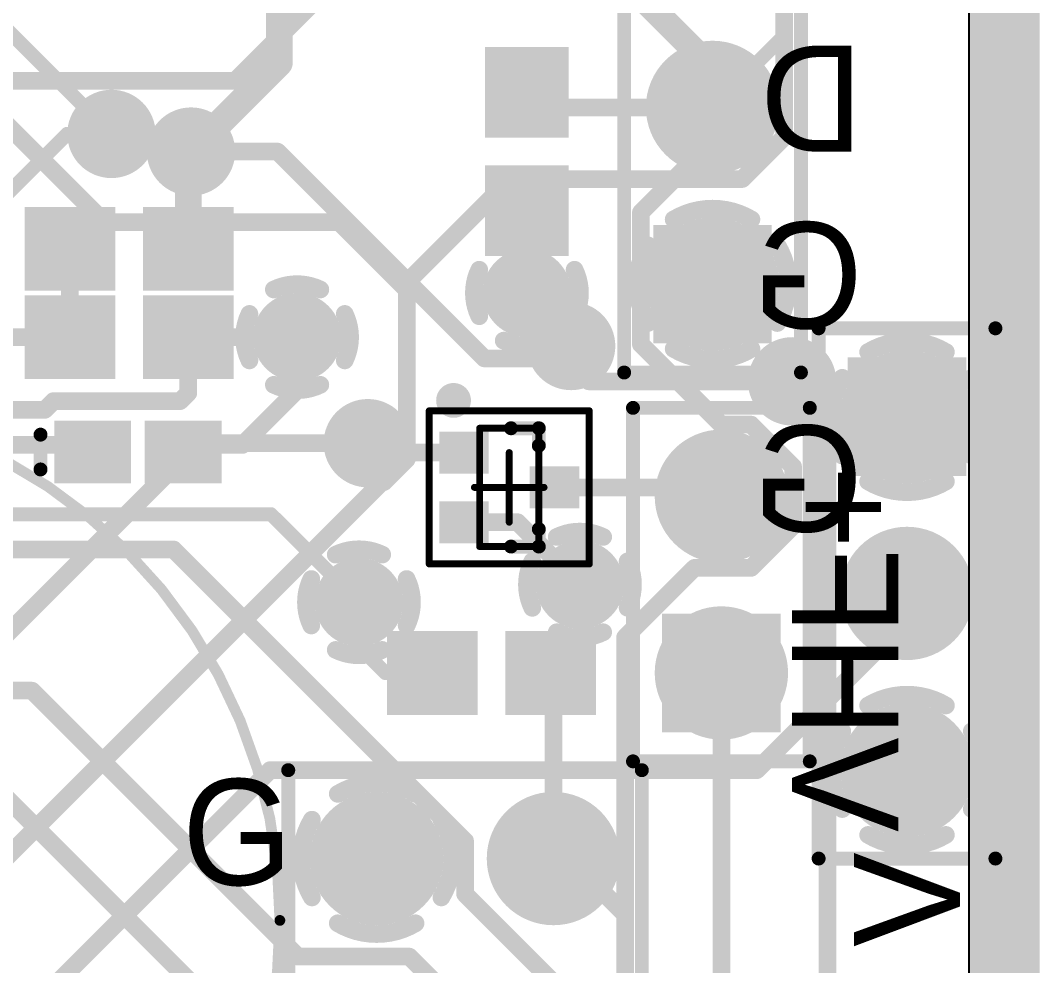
# Model space of a CAD drawing. Header units: millimetres. Extents: x 2.46 to 5.38, y 2.48 to 3.77.
# Drawn here: x 4.803 to 5.38, y 2.94 to 3.475 of the extents above; entities that cross this region are included whole.
import ezdxf

# ---------------------------------------------------------------- set-up
doc = ezdxf.new("R2010")
doc.units = ezdxf.units.MM
doc.header["$MEASUREMENT"] = 0
for name, color, linetype in [('BottomLayer', 5, 'Continuous'), ('BottomOverlay', 54, 'Continuous'), ('BottomSolder', 6, 'Continuous'), ('InternalPlane1', 76, 'Continuous'), ('InternalPlane2', 16, 'Continuous'), ('Mechanical1', 6, 'Continuous'), ('Mechanical13', 56, 'Continuous'), ('Mechanical15', 56, 'Continuous'), ('MultiLayer', 9, 'Continuous'), ('TopLayer', 1, 'Continuous'), ('TopOverlay', 2, 'Continuous'), ('TopPaste', 8, 'Continuous'), ('TopSolder', 216, 'Continuous')]:
    doc.layers.add(name, color=color, linetype=linetype)

msp = doc.modelspace()

# ---------------------------------------------------------------- linework, layer by layer
at = {"layer": 'BottomLayer'}
for points, const_width in [([(4.95, 3.451), (4.95, 3.626)], 0.015), ([(4.725, 3.541), (4.855, 3.411)], 0.008), ([(5.125, 3.51494), (5.195, 3.44494)], 0.01), ([(4.71483, 3.49728), (4.85, 3.36211)], 0.01), ([(5.23553, 3.40921), (5.23553, 3.48547)], 0.01), ([(4.9, 3.401), (4.95, 3.451)], 0.015), ([(5.195, 3.426), (5.195, 3.44494)], 0.01), ([(5.21179, 3.38547), (5.23553, 3.40921)], 0.01), ([(5.02, 3.32489), (5.08059, 3.38547)], 0.01), ([(5.08059, 3.38547), (5.21179, 3.38547)], 0.01), ([(4.85, 3.361), (4.85, 3.36211)], 0.01), ([(4.85, 3.361), (4.98389, 3.361)], 0.01), ([(4.98389, 3.361), (5.022, 3.32289)], 0.01), ([(5.022, 3.22689), (5.022, 3.32289)], 0.01), ([(5.115, 3.281), (5.115, 3.291)], 0.01), ([(5.115, 3.281), (5.125, 3.271)], 0.01), ([(5.125, 3.271), (5.24, 3.271)], 0.01), ([(4.77889, 3.111), (4.90389, 3.236)], 0.01), ([(4.90389, 3.236), (5, 3.236)], 0.01), ([(5.00911, 3.214), (5.022, 3.22689)], 0.01), ([(4.78569, 2.99168), (5.008, 3.214)], 0.01), ([(5.008, 3.214), (5.00911, 3.214)], 0.01), ([(5.22, 3.051), (5.32, 3.151)], 0.01), ([(4.8129, 2.91922), (4.94468, 3.051)], 0.01), ([(4.94468, 3.051), (5.22, 3.051)], 0.01), ([(5.11, 3.005), (5.1445, 2.9705)], 0.01), ([(5.1445, 2.9705), (5.14553, 2.97153)], 0.01), ([(5.14553, 2.76692), (5.14553, 2.97153)], 0.01)]:
    msp.add_lwpolyline(points, dxfattribs=dict(at, const_width=const_width))
for points, const_width in [([(4.94625, 3.451, 1), (4.95375, 3.451, 1)], 0.0075), ([(4.94625, 3.451, 1), (4.95375, 3.451, 1)], 0.0075), ([(5.18024, 3.426, 1), (5.20976, 3.426, 1)], 0.02953), ([(5.1925, 3.44494, 1), (5.1975, 3.44494, 1)], 0.005), ([(5.1925, 3.44494, 1), (5.1975, 3.44494, 1)], 0.005), ([(5.1925, 3.426, 1), (5.1975, 3.426, 1)], 0.005), ([(4.8495, 3.411, 1), (4.8605, 3.411, 1)], 0.011), ([(4.853, 3.411, 1), (4.857, 3.411, 1)], 0.004), ([(5.23303, 3.40921, 1), (5.23803, 3.40921, 1)], 0.005), ([(5.23303, 3.40921, 1), (5.23803, 3.40921, 1)], 0.005), ([(4.8945, 3.401, 1), (4.9055, 3.401, 1)], 0.011), ([(4.89625, 3.401, 1), (4.90375, 3.401, 1)], 0.0075), ([(5.07809, 3.38547, 1), (5.08309, 3.38547, 1)], 0.005), ([(5.07809, 3.38547, 1), (5.08309, 3.38547, 1)], 0.005), ([(5.20929, 3.38547, 1), (5.21429, 3.38547, 1)], 0.005), ([(5.20929, 3.38547, 1), (5.21429, 3.38547, 1)], 0.005), ([(4.8475, 3.36211, 1), (4.8525, 3.36211, 1)], 0.005), ([(4.8475, 3.36211, 1), (4.8525, 3.36211, 1)], 0.005), ([(4.8475, 3.361, 1), (4.8525, 3.361, 1)], 0.005), ([(4.8475, 3.361, 1), (4.8525, 3.361, 1)], 0.005), ([(4.98139, 3.361, 1), (4.98639, 3.361, 1)], 0.005), ([(4.98139, 3.361, 1), (4.98639, 3.361, 1)], 0.005), ([(5.0175, 3.32489, 1), (5.0225, 3.32489, 1)], 0.005), ([(5.0195, 3.32289, 1), (5.0245, 3.32289, 1)], 0.005), ([(5.0195, 3.32289, 1), (5.0245, 3.32289, 1)], 0.005), ([(5.0845, 3.321, 1), (5.0955, 3.321, 1)], 0.011), ([(4.9545, 3.296, 1), (4.9655, 3.296, 1)], 0.011), ([(5.1095, 3.291, 1), (5.1205, 3.291, 1)], 0.011), ([(5.1125, 3.291, 1), (5.1175, 3.291, 1)], 0.005), ([(5.1125, 3.281, 1), (5.1175, 3.281, 1)], 0.005), ([(5.1125, 3.281, 1), (5.1175, 3.281, 1)], 0.005), ([(5.2345, 3.271, 1), (5.2455, 3.271, 1)], 0.011), ([(5.1225, 3.271, 1), (5.1275, 3.271, 1)], 0.005), ([(5.1225, 3.271, 1), (5.1275, 3.271, 1)], 0.005), ([(5.2375, 3.271, 1), (5.2425, 3.271, 1)], 0.005), ([(4.9945, 3.236, 1), (5.0055, 3.236, 1)], 0.011), ([(4.90139, 3.236, 1), (4.90639, 3.236, 1)], 0.005), ([(4.90139, 3.236, 1), (4.90639, 3.236, 1)], 0.005), ([(4.9975, 3.236, 1), (5.0025, 3.236, 1)], 0.005), ([(5.18524, 3.206, 1), (5.21476, 3.206, 1)], 0.02953), ([(5.0195, 3.22689, 1), (5.0245, 3.22689, 1)], 0.005), ([(5.0195, 3.22689, 1), (5.0245, 3.22689, 1)], 0.005), ([(5.0055, 3.214, 1), (5.0105, 3.214, 1)], 0.005), ([(5.0055, 3.214, 1), (5.0105, 3.214, 1)], 0.005), ([(5.00661, 3.214, 1), (5.01161, 3.214, 1)], 0.005), ([(5.00661, 3.214, 1), (5.01161, 3.214, 1)], 0.005), ([(5.29024, 3.151, 1), (5.31976, 3.151, 1)], 0.02953), ([(5.1145, 3.156, 1), (5.1255, 3.156, 1)], 0.011), ([(4.9895, 3.146, 1), (5.0005, 3.146, 1)], 0.011), ([(5.3175, 3.151, 1), (5.3225, 3.151, 1)], 0.005), ([(5.29024, 3.051, 1), (5.31976, 3.051, 1)], 0.02953), ([(4.94218, 3.051, 1), (4.94718, 3.051, 1)], 0.005), ([(4.94218, 3.051, 1), (4.94718, 3.051, 1)], 0.005), ([(5.2175, 3.051, 1), (5.2225, 3.051, 1)], 0.005), ([(5.2175, 3.051, 1), (5.2225, 3.051, 1)], 0.005), ([(4.99024, 3.001, 1), (5.01976, 3.001, 1)], 0.02953), ([(5.09024, 3.001, 1), (5.11976, 3.001, 1)], 0.02953), ([(5.1075, 3.005, 1), (5.1125, 3.005, 1)], 0.005), ([(5.142, 2.9705, 1), (5.147, 2.9705, 1)], 0.005), ([(5.142, 2.9705, 1), (5.147, 2.9705, 1)], 0.005), ([(5.14303, 2.97153, 1), (5.14803, 2.97153, 1)], 0.005), ([(5.14303, 2.97153, 1), (5.14803, 2.97153, 1)], 0.005)]:
    msp.add_lwpolyline(points, format="xyb", close=True, dxfattribs=dict(at, const_width=const_width))
for points in [[(5.22453, 3.29647), (5.22453, 3.35553), (5.16547, 3.29647), (5.16547, 3.35553)], [(5.27547, 3.28053), (5.27547, 3.22147), (5.33453, 3.28053), (5.33453, 3.22147)], [(5.22953, 3.07647), (5.22953, 3.13553), (5.17047, 3.07647), (5.17047, 3.13553)]]:
    msp.add_solid(points, dxfattribs=at)
at = {"layer": 'BottomOverlay'}
for points, const_width in [([(4.95028, 2.966, 1), (4.35972, 2.966, 1)], 0.00606), ([(4.94876, 2.966, 1), (4.95179, 2.966, 1)], 0.00303)]:
    msp.add_lwpolyline(points, format="xyb", close=True, dxfattribs=dict(at, const_width=const_width))
at = {"layer": 'BottomSolder'}
for points, const_width in [([(5.17824, 3.426, 1), (5.21176, 3.426, 1)], 0.03353), ([(4.8475, 3.411, 1), (4.8625, 3.411, 1)], 0.015), ([(4.8925, 3.401, 1), (4.9075, 3.401, 1)], 0.015), ([(5.0825, 3.321, 1), (5.0975, 3.321, 1)], 0.015), ([(4.9525, 3.296, 1), (4.9675, 3.296, 1)], 0.015), ([(5.1075, 3.291, 1), (5.1225, 3.291, 1)], 0.015), ([(5.2325, 3.271, 1), (5.2475, 3.271, 1)], 0.015), ([(4.9925, 3.236, 1), (5.0075, 3.236, 1)], 0.015), ([(5.18324, 3.206, 1), (5.21676, 3.206, 1)], 0.03353), ([(5.28824, 3.151, 1), (5.32176, 3.151, 1)], 0.03353), ([(5.1125, 3.156, 1), (5.1275, 3.156, 1)], 0.015), ([(4.9875, 3.146, 1), (5.0025, 3.146, 1)], 0.015), ([(5.28824, 3.051, 1), (5.32176, 3.051, 1)], 0.03353), ([(4.98824, 3.001, 1), (5.02176, 3.001, 1)], 0.03353), ([(5.08824, 3.001, 1), (5.12176, 3.001, 1)], 0.03353)]:
    msp.add_lwpolyline(points, format="xyb", close=True, dxfattribs=dict(at, const_width=const_width))
for points in [[(5.22853, 3.29247), (5.22853, 3.35953), (5.16147, 3.29247), (5.16147, 3.35953)], [(5.27147, 3.28453), (5.27147, 3.21747), (5.33853, 3.28453), (5.33853, 3.21747)], [(5.23353, 3.07247), (5.23353, 3.13953), (5.16647, 3.07247), (5.16647, 3.13953)]]:
    msp.add_solid(points, dxfattribs=at)
at = {"layer": 'InternalPlane1'}
msp.add_line((5.3399, 3.7259), (5.3399, 2.5161), dxfattribs=at)
at = {"layer": 'InternalPlane1', "const_width": 0.04}
msp.add_lwpolyline([(5.36, 2.496), (5.36, 3.746)], dxfattribs=at)
at = {"layer": 'InternalPlane1'}
for points, const_width in [([(5.17614, 3.426, 1), (5.21386, 3.426, 1)], 0.03772), ([(4.8425, 3.411, 1), (4.8675, 3.411, 1)], 0.025), ([(4.8875, 3.401, 1), (4.9125, 3.401, 1)], 0.025), ([(5.1705, 3.36261, 1), (5.1755, 3.36261, 1)], 0.005), ([(5.2145, 3.36261, 1), (5.2195, 3.36261, 1)], 0.005), ([(5.15589, 3.348, 1), (5.16089, 3.348, 1)], 0.005), ([(5.22912, 3.348, 1), (5.23412, 3.348, 1)], 0.005), ([(5.0775, 3.321, 1), (5.1025, 3.321, 1)], 0.025), ([(4.94435, 3.32296, 1), (4.94935, 3.32296, 1)], 0.005), ([(4.97065, 3.32296, 1), (4.97565, 3.32296, 1)], 0.005), ([(5.1025, 3.291, 1), (5.1275, 3.291, 1)], 0.025), ([(4.93054, 3.30915, 1), (4.93554, 3.30915, 1)], 0.005), ([(4.98446, 3.30915, 1), (4.98946, 3.30915, 1)], 0.005), ([(5.15589, 3.304, 1), (5.16089, 3.304, 1)], 0.005), ([(5.22912, 3.304, 1), (5.23412, 3.304, 1)], 0.005), ([(5.1705, 3.28938, 1), (5.1755, 3.28938, 1)], 0.005), ([(5.2145, 3.28938, 1), (5.2195, 3.28938, 1)], 0.005), ([(5.2275, 3.271, 1), (5.2525, 3.271, 1)], 0.025), ([(4.93054, 3.28285, 1), (4.93554, 3.28285, 1)], 0.005), ([(4.98446, 3.28285, 1), (4.98946, 3.28285, 1)], 0.005), ([(5.28614, 3.251, 1), (5.32386, 3.251, 1)], 0.03772), ([(4.94435, 3.26904, 1), (4.94935, 3.26904, 1)], 0.005), ([(4.97065, 3.26904, 1), (4.97565, 3.26904, 1)], 0.005), ([(4.9875, 3.236, 1), (5.0125, 3.236, 1)], 0.025), ([(5.18114, 3.206, 1), (5.21886, 3.206, 1)], 0.03772), ([(5.28614, 3.151, 1), (5.32386, 3.151, 1)], 0.03772), ([(5.10435, 3.18296, 1), (5.10935, 3.18296, 1)], 0.005), ([(5.13065, 3.18296, 1), (5.13565, 3.18296, 1)], 0.005), ([(4.9825, 3.146, 1), (5.0075, 3.146, 1)], 0.025), ([(5.09054, 3.16915, 1), (5.09554, 3.16915, 1)], 0.005), ([(5.14446, 3.16915, 1), (5.14946, 3.16915, 1)], 0.005), ([(5.09054, 3.14285, 1), (5.09554, 3.14285, 1)], 0.005), ([(5.14446, 3.14285, 1), (5.14946, 3.14285, 1)], 0.005), ([(5.18114, 3.106, 1), (5.21886, 3.106, 1)], 0.03772), ([(5.10435, 3.12904, 1), (5.10935, 3.12904, 1)], 0.005), ([(5.13065, 3.12904, 1), (5.13565, 3.12904, 1)], 0.005), ([(5.2805, 3.08761, 1), (5.2855, 3.08761, 1)], 0.005), ([(5.3245, 3.08761, 1), (5.3295, 3.08761, 1)], 0.005), ([(5.26589, 3.073, 1), (5.27089, 3.073, 1)], 0.005), ([(5.33912, 3.073, 1), (5.34412, 3.073, 1)], 0.005), ([(4.9805, 3.03761, 1), (4.9855, 3.03761, 1)], 0.005), ([(5.0245, 3.03761, 1), (5.0295, 3.03761, 1)], 0.005), ([(5.08614, 3.001, 1), (5.12386, 3.001, 1)], 0.03772), ([(5.26589, 3.029, 1), (5.27089, 3.029, 1)], 0.005), ([(5.33912, 3.029, 1), (5.34412, 3.029, 1)], 0.005), ([(4.96589, 3.023, 1), (4.97089, 3.023, 1)], 0.005), ([(5.03912, 3.023, 1), (5.04412, 3.023, 1)], 0.005), ([(5.2805, 3.01438, 1), (5.2855, 3.01438, 1)], 0.005), ([(5.3245, 3.01438, 1), (5.3295, 3.01438, 1)], 0.005), ([(4.96589, 2.979, 1), (4.97089, 2.979, 1)], 0.005), ([(5.03912, 2.979, 1), (5.04412, 2.979, 1)], 0.005), ([(4.9805, 2.96438, 1), (4.9855, 2.96438, 1)], 0.005), ([(5.0245, 2.96438, 1), (5.0295, 2.96438, 1)], 0.005)]:
    msp.add_lwpolyline(points, format="xyb", close=True, dxfattribs=dict(at, const_width=const_width))
at = {"layer": 'InternalPlane1', "const_width": 0.01}
for points in [[(5.173, 3.36261, -0.277325), (5.217, 3.36261)], [(5.15839, 3.304, -0.277325), (5.15839, 3.348)], [(5.23162, 3.348, -0.277325), (5.23162, 3.304)], [(4.94685, 3.32296, -0.230868), (4.97315, 3.32296)], [(4.93304, 3.28285, -0.230868), (4.93304, 3.30915)], [(4.98696, 3.30915, -0.230868), (4.98696, 3.28285)], [(5.217, 3.28938, -0.277325), (5.173, 3.28938)], [(4.97315, 3.26904, -0.230868), (4.94685, 3.26904)], [(5.10685, 3.18296, -0.230868), (5.13315, 3.18296)], [(5.09304, 3.14285, -0.230868), (5.09304, 3.16915)], [(5.14696, 3.16915, -0.230868), (5.14696, 3.14285)], [(5.13315, 3.12904, -0.230868), (5.10685, 3.12904)], [(5.283, 3.08761, -0.277325), (5.327, 3.08761)], [(5.26839, 3.029, -0.277325), (5.26839, 3.073)], [(5.34162, 3.073, -0.277325), (5.34162, 3.029)], [(4.983, 3.03761, -0.277325), (5.027, 3.03761)], [(4.96839, 2.979, -0.277325), (4.96839, 3.023)], [(5.04162, 3.023, -0.277325), (5.04162, 2.979)], [(5.327, 3.01438, -0.277325), (5.283, 3.01438)], [(5.027, 2.96438, -0.277325), (4.983, 2.96438)]]:
    msp.add_lwpolyline(points, format="xyb", dxfattribs=at)
at = {"layer": 'InternalPlane2'}
msp.add_line((5.3399, 3.7259), (5.3399, 2.5161), dxfattribs=at)
at = {"layer": 'InternalPlane2', "const_width": 0.04}
msp.add_lwpolyline([(5.36, 2.496), (5.36, 3.746)], dxfattribs=at)
at = {"layer": 'InternalPlane2'}
for points, const_width in [([(5.17614, 3.426, 1), (5.21386, 3.426, 1)], 0.03772), ([(4.8425, 3.411, 1), (4.8675, 3.411, 1)], 0.025), ([(4.8875, 3.401, 1), (4.9125, 3.401, 1)], 0.025), ([(5.17614, 3.326, 1), (5.21386, 3.326, 1)], 0.03772), ([(5.07435, 3.34796, 1), (5.07935, 3.34796, 1)], 0.005), ([(5.10065, 3.34796, 1), (5.10565, 3.34796, 1)], 0.005), ([(5.06054, 3.33415, 1), (5.06554, 3.33415, 1)], 0.005), ([(5.11446, 3.33415, 1), (5.11946, 3.33415, 1)], 0.005), ([(4.9475, 3.296, 1), (4.9725, 3.296, 1)], 0.025), ([(5.1025, 3.291, 1), (5.1275, 3.291, 1)], 0.025), ([(5.06054, 3.30785, 1), (5.06554, 3.30785, 1)], 0.005), ([(5.11446, 3.30785, 1), (5.11946, 3.30785, 1)], 0.005), ([(5.07435, 3.29404, 1), (5.07935, 3.29404, 1)], 0.005), ([(5.10065, 3.29404, 1), (5.10565, 3.29404, 1)], 0.005), ([(5.2275, 3.271, 1), (5.2525, 3.271, 1)], 0.025), ([(5.2805, 3.28761, 1), (5.2855, 3.28761, 1)], 0.005), ([(5.3245, 3.28761, 1), (5.3295, 3.28761, 1)], 0.005), ([(5.26589, 3.273, 1), (5.27089, 3.273, 1)], 0.005), ([(5.33912, 3.273, 1), (5.34412, 3.273, 1)], 0.005), ([(4.9875, 3.236, 1), (5.0125, 3.236, 1)], 0.025), ([(5.18114, 3.206, 1), (5.21886, 3.206, 1)], 0.03772), ([(5.26589, 3.229, 1), (5.27089, 3.229, 1)], 0.005), ([(5.33912, 3.229, 1), (5.34412, 3.229, 1)], 0.005), ([(5.2805, 3.21438, 1), (5.2855, 3.21438, 1)], 0.005), ([(5.3245, 3.21438, 1), (5.3295, 3.21438, 1)], 0.005), ([(5.28614, 3.151, 1), (5.32386, 3.151, 1)], 0.03772), ([(4.97935, 3.17296, 1), (4.98435, 3.17296, 1)], 0.005), ([(5.00565, 3.17296, 1), (5.01065, 3.17296, 1)], 0.005), ([(5.1075, 3.156, 1), (5.1325, 3.156, 1)], 0.025), ([(4.96554, 3.15915, 1), (4.97054, 3.15915, 1)], 0.005), ([(5.01946, 3.15915, 1), (5.02446, 3.15915, 1)], 0.005), ([(5.18114, 3.106, 1), (5.21886, 3.106, 1)], 0.03772), ([(4.96554, 3.13285, 1), (4.97054, 3.13285, 1)], 0.005), ([(5.01946, 3.13285, 1), (5.02446, 3.13285, 1)], 0.005), ([(4.97935, 3.11904, 1), (4.98435, 3.11904, 1)], 0.005), ([(5.00565, 3.11904, 1), (5.01065, 3.11904, 1)], 0.005), ([(5.28614, 3.051, 1), (5.32386, 3.051, 1)], 0.03772), ([(4.98614, 3.001, 1), (5.02386, 3.001, 1)], 0.03772), ([(5.08614, 3.001, 1), (5.12386, 3.001, 1)], 0.03772)]:
    msp.add_lwpolyline(points, format="xyb", close=True, dxfattribs=dict(at, const_width=const_width))
at = {"layer": 'InternalPlane2', "const_width": 0.01}
for points in [[(5.07685, 3.34796, -0.230868), (5.10315, 3.34796)], [(5.06304, 3.30785, -0.230868), (5.06304, 3.33415)], [(5.11696, 3.33415, -0.230868), (5.11696, 3.30785)], [(5.10315, 3.29404, -0.230868), (5.07685, 3.29404)], [(5.283, 3.28761, -0.277325), (5.327, 3.28761)], [(5.26839, 3.229, -0.277325), (5.26839, 3.273)], [(5.34162, 3.273, -0.277325), (5.34162, 3.229)], [(5.327, 3.21438, -0.277325), (5.283, 3.21438)], [(4.98185, 3.17296, -0.230868), (5.00815, 3.17296)], [(4.96804, 3.13285, -0.230868), (4.96804, 3.15915)], [(5.02196, 3.15915, -0.230868), (5.02196, 3.13285)], [(5.00815, 3.11904, -0.230868), (4.98185, 3.11904)]]:
    msp.add_lwpolyline(points, format="xyb", dxfattribs=at)
at = {"layer": 'Mechanical1', "const_width": 0.01}
msp.add_lwpolyline([(5.36, 2.496), (5.36, 3.746)], dxfattribs=at)
at = {"layer": 'Mechanical13', "const_width": 0.00394}
for points in [[(5.06327, 3.24446), (5.09673, 3.24446)], [(5.06327, 3.17753), (5.06327, 3.24446)], [(5.09673, 3.17753), (5.09673, 3.24446)], [(5.06327, 3.17753), (5.09673, 3.17753)]]:
    msp.add_lwpolyline(points, dxfattribs=at)
at = {"layer": 'Mechanical13', "const_width": 0.00197}
for points in [[(5.06228, 3.24446, 1), (5.06425, 3.24446, 1)], [(5.06228, 3.24446, 1), (5.06425, 3.24446, 1)], [(5.09575, 3.24446, 1), (5.09772, 3.24446, 1)], [(5.09575, 3.24446, 1), (5.09772, 3.24446, 1)], [(5.06228, 3.17753, 1), (5.06425, 3.17753, 1)], [(5.06228, 3.17753, 1), (5.06425, 3.17753, 1)], [(5.09575, 3.17753, 1), (5.09772, 3.17753, 1)], [(5.09575, 3.17753, 1), (5.09772, 3.17753, 1)]]:
    msp.add_lwpolyline(points, format="xyb", close=True, dxfattribs=at)
at = {"layer": 'Mechanical15', "const_width": 0.00394}
for points in [[(5.03472, 3.25431), (5.12528, 3.25431)], [(5.03472, 3.16769), (5.03472, 3.25431)], [(5.12528, 3.16769), (5.12528, 3.25431)], [(5.08, 3.19131), (5.08, 3.23068)], [(5.06032, 3.211), (5.09969, 3.211)], [(5.03472, 3.16769), (5.12528, 3.16769)]]:
    msp.add_lwpolyline(points, dxfattribs=at)
at = {"layer": 'Mechanical15', "const_width": 0.00197}
for points in [[(5.03374, 3.25431, 1), (5.03571, 3.25431, 1)], [(5.03374, 3.25431, 1), (5.03571, 3.25431, 1)], [(5.12429, 3.25431, 1), (5.12626, 3.25431, 1)], [(5.12429, 3.25431, 1), (5.12626, 3.25431, 1)], [(5.07902, 3.23068, 1), (5.08098, 3.23068, 1)], [(5.05933, 3.211, 1), (5.0613, 3.211, 1)], [(5.0987, 3.211, 1), (5.10067, 3.211, 1)], [(5.07902, 3.19131, 1), (5.08098, 3.19131, 1)], [(5.03374, 3.16769, 1), (5.03571, 3.16769, 1)], [(5.03374, 3.16769, 1), (5.03571, 3.16769, 1)], [(5.12429, 3.16769, 1), (5.12626, 3.16769, 1)], [(5.12429, 3.16769, 1), (5.12626, 3.16769, 1)]]:
    msp.add_lwpolyline(points, format="xyb", close=True, dxfattribs=at)
at = {"layer": 'MultiLayer'}
for points, const_width in [([(5.18024, 3.426, 1), (5.20976, 3.426, 1)], 0.02953), ([(4.8495, 3.411, 1), (4.8605, 3.411, 1)], 0.011), ([(4.8945, 3.401, 1), (4.9055, 3.401, 1)], 0.011), ([(5.0845, 3.321, 1), (5.0955, 3.321, 1)], 0.011), ([(4.9545, 3.296, 1), (4.9655, 3.296, 1)], 0.011), ([(5.1095, 3.291, 1), (5.1205, 3.291, 1)], 0.011), ([(5.2345, 3.271, 1), (5.2455, 3.271, 1)], 0.011), ([(4.9945, 3.236, 1), (5.0055, 3.236, 1)], 0.011), ([(5.18524, 3.206, 1), (5.21476, 3.206, 1)], 0.02953), ([(5.29024, 3.151, 1), (5.31976, 3.151, 1)], 0.02953), ([(5.1145, 3.156, 1), (5.1255, 3.156, 1)], 0.011), ([(4.9895, 3.146, 1), (5.0005, 3.146, 1)], 0.011), ([(5.29024, 3.051, 1), (5.31976, 3.051, 1)], 0.02953), ([(4.99024, 3.001, 1), (5.01976, 3.001, 1)], 0.02953), ([(5.09024, 3.001, 1), (5.11976, 3.001, 1)], 0.02953)]:
    msp.add_lwpolyline(points, format="xyb", close=True, dxfattribs=dict(at, const_width=const_width))
for points in [[(5.22453, 3.29647), (5.22453, 3.35553), (5.16547, 3.29647), (5.16547, 3.35553)], [(5.27547, 3.28053), (5.27547, 3.22147), (5.33453, 3.28053), (5.33453, 3.22147)], [(5.22953, 3.07647), (5.22953, 3.13553), (5.17047, 3.07647), (5.17047, 3.13553)]]:
    msp.add_solid(points, dxfattribs=at)
at = {"layer": 'TopLayer'}
for points, const_width in [([(5.235, 3.466), (5.235, 3.6419)], 0.008), ([(5.10112, 3.54488), (5.195, 3.451)], 0.01), ([(4.925, 3.441), (5.005, 3.521)], 0.01), ([(5.195, 3.426), (5.235, 3.466)], 0.008), ([(5.195, 3.426), (5.195, 3.451)], 0.01), ([(4.71, 3.441), (4.925, 3.441)], 0.01), ([(5.1, 3.426), (5.195, 3.426)], 0.01), ([(5.195, 3.40705), (5.195, 3.426)], 0.01), ([(4.78, 3.361), (4.83, 3.411)], 0.008), ([(4.83, 3.411), (4.855, 3.411)], 0.008), ([(5.15447, 3.36653), (5.195, 3.40705)], 0.01), ([(4.89847, 3.346), (4.89847, 3.39946)], 0.015), ([(4.9, 3.401), (4.94889, 3.401)], 0.01), ([(4.94889, 3.401), (5.06589, 3.284)], 0.01), ([(5.09, 3.321), (5.09, 3.36753)], 0.008), ([(5.15447, 3.29192), (5.15447, 3.36653)], 0.01), ([(4.83154, 3.296), (4.83154, 3.346)], 0.01), ([(4.79, 3.296), (4.83154, 3.296)], 0.01), ([(4.89846, 3.26446), (4.89846, 3.296)], 0.01), ([(4.89846, 3.296), (4.96, 3.296)], 0.01), ([(4.96, 3.266), (4.96, 3.296)], 0.01), ([(5.108, 3.284), (5.115, 3.291)], 0.01), ([(5.15447, 3.29192), (5.19986, 3.24653)], 0.01), ([(5.06589, 3.284), (5.108, 3.284)], 0.01), ([(5.24, 3.271), (5.25, 3.271)], 0.01), ([(5.25, 3.271), (5.26, 3.261)], 0.01), ([(4.89378, 3.25978), (4.89846, 3.26446)], 0.01), ([(4.929, 3.235), (4.96, 3.266)], 0.01), ([(4.8172, 3.25484), (4.82214, 3.25978)], 0.01), ([(4.82214, 3.25978), (4.89378, 3.25978)], 0.01), ([(5.26, 2.55947), (5.26, 3.261)], 0.01), ([(4.74039, 3.25484), (4.8172, 3.25484)], 0.01), ([(5.19986, 3.24653), (5.21679, 3.24653)], 0.01), ([(5.21679, 3.24653), (5.24053, 3.22279)], 0.01), ([(4.74039, 3.23516), (4.84425, 3.23516)], 0.01), ([(4.89559, 3.235), (4.929, 3.235)], 0.01), ([(5.00532, 3.23068), (5.05441, 3.23068)], 0.01), ([(5.24053, 3.18921), (5.24053, 3.22279)], 0.01), ([(5.10559, 3.211), (5.195, 3.211)], 0.01), ([(4.74039, 3.19579), (4.94521, 3.19579)], 0.008), ([(4.94521, 3.19579), (4.995, 3.146)], 0.008), ([(5.05441, 3.19131), (5.08469, 3.19131)], 0.01), ([(5.08469, 3.19131), (5.12, 3.156)], 0.01), ([(5.21679, 3.16547), (5.24053, 3.18921)], 0.01), ([(4.74039, 3.17587), (4.89013, 3.17587)], 0.01), ([(4.89013, 3.17587), (5.055, 3.011)], 0.01), ([(5.14553, 3.12614), (5.18486, 3.16547)], 0.01), ([(5.18486, 3.16547), (5.21679, 3.16547)], 0.01), ([(4.995, 3.121), (4.995, 3.146)], 0.008), ([(5.14553, 2.76692), (5.14553, 3.12614)], 0.01), ([(4.995, 3.121), (5.01, 3.106)], 0.008), ([(5.01, 3.106), (5.03654, 3.106)], 0.008), ([(5.105, 3.001), (5.105, 3.10446)], 0.01), ([(5.2, 2.776), (5.2, 3.106)], 0.01), ([(4.73, 3.096), (4.81, 3.096)], 0.01), ([(4.81, 3.096), (4.96047, 2.94553)], 0.01), ([(4.775, 3.056), (4.93, 2.901)], 0.01), ([(5.055, 2.981), (5.055, 3.011)], 0.01), ([(5.055, 2.981), (5.105, 2.931)], 0.01), ([(4.96047, 2.94553), (5.02344, 2.94553)], 0.01), ([(5.02344, 2.94553), (5.04953, 2.91944)], 0.01)]:
    msp.add_lwpolyline(points, dxfattribs=dict(at, const_width=const_width))
for points, const_width in [([(5.233, 3.466, 1), (5.237, 3.466, 1)], 0.004), ([(5.233, 3.466, 1), (5.237, 3.466, 1)], 0.004), ([(5.18024, 3.426, 1), (5.20976, 3.426, 1)], 0.02953), ([(5.1925, 3.451, 1), (5.1975, 3.451, 1)], 0.005), ([(5.1925, 3.451, 1), (5.1975, 3.451, 1)], 0.005), ([(4.9225, 3.441, 1), (4.9275, 3.441, 1)], 0.005), ([(4.9225, 3.441, 1), (4.9275, 3.441, 1)], 0.005), ([(5.0975, 3.426, 1), (5.1025, 3.426, 1)], 0.005), ([(5.1925, 3.426, 1), (5.1975, 3.426, 1)], 0.005), ([(5.1925, 3.426, 1), (5.1975, 3.426, 1)], 0.005), ([(5.1925, 3.426, 1), (5.1975, 3.426, 1)], 0.005), ([(5.193, 3.426, 1), (5.197, 3.426, 1)], 0.004), ([(4.8495, 3.411, 1), (4.8605, 3.411, 1)], 0.011), ([(4.828, 3.411, 1), (4.832, 3.411, 1)], 0.004), ([(4.828, 3.411, 1), (4.832, 3.411, 1)], 0.004), ([(4.853, 3.411, 1), (4.857, 3.411, 1)], 0.004), ([(4.8945, 3.401, 1), (4.9055, 3.401, 1)], 0.011), ([(5.1925, 3.40705, 1), (5.1975, 3.40705, 1)], 0.005), ([(5.1925, 3.40705, 1), (5.1975, 3.40705, 1)], 0.005), ([(4.89472, 3.39946, 1), (4.90222, 3.39946, 1)], 0.0075), ([(4.8975, 3.401, 1), (4.9025, 3.401, 1)], 0.005), ([(4.94639, 3.401, 1), (4.95139, 3.401, 1)], 0.005), ([(4.94639, 3.401, 1), (4.95139, 3.401, 1)], 0.005), ([(5.088, 3.36753, 1), (5.092, 3.36753, 1)], 0.004), ([(5.15197, 3.36653, 1), (5.15697, 3.36653, 1)], 0.005), ([(5.15197, 3.36653, 1), (5.15697, 3.36653, 1)], 0.005), ([(4.82904, 3.346, 1), (4.83404, 3.346, 1)], 0.005), ([(4.89472, 3.346, 1), (4.90222, 3.346, 1)], 0.0075), ([(5.0845, 3.321, 1), (5.0955, 3.321, 1)], 0.011), ([(5.088, 3.321, 1), (5.092, 3.321, 1)], 0.004), ([(4.9545, 3.296, 1), (4.9655, 3.296, 1)], 0.011), ([(4.82904, 3.296, 1), (4.83404, 3.296, 1)], 0.005), ([(4.82904, 3.296, 1), (4.83404, 3.296, 1)], 0.005), ([(4.89597, 3.296, 1), (4.90097, 3.296, 1)], 0.005), ([(4.89597, 3.296, 1), (4.90097, 3.296, 1)], 0.005), ([(4.9575, 3.296, 1), (4.9625, 3.296, 1)], 0.005), ([(4.9575, 3.296, 1), (4.9625, 3.296, 1)], 0.005), ([(5.1095, 3.291, 1), (5.1205, 3.291, 1)], 0.011), ([(5.1125, 3.291, 1), (5.1175, 3.291, 1)], 0.005), ([(5.15197, 3.29192, 1), (5.15697, 3.29192, 1)], 0.005), ([(5.15197, 3.29192, 1), (5.15697, 3.29192, 1)], 0.005), ([(5.06339, 3.284, 1), (5.06839, 3.284, 1)], 0.005), ([(5.06339, 3.284, 1), (5.06839, 3.284, 1)], 0.005), ([(5.1055, 3.284, 1), (5.1105, 3.284, 1)], 0.005), ([(5.1055, 3.284, 1), (5.1105, 3.284, 1)], 0.005), ([(5.2345, 3.271, 1), (5.2455, 3.271, 1)], 0.011), ([(5.2375, 3.271, 1), (5.2425, 3.271, 1)], 0.005), ([(5.2475, 3.271, 1), (5.2525, 3.271, 1)], 0.005), ([(5.2475, 3.271, 1), (5.2525, 3.271, 1)], 0.005), ([(4.89597, 3.26446, 1), (4.90097, 3.26446, 1)], 0.005), ([(4.89597, 3.26446, 1), (4.90097, 3.26446, 1)], 0.005), ([(4.9575, 3.266, 1), (4.9625, 3.266, 1)], 0.005), ([(4.9575, 3.266, 1), (4.9625, 3.266, 1)], 0.005), ([(4.81964, 3.25978, 1), (4.82464, 3.25978, 1)], 0.005), ([(4.81964, 3.25978, 1), (4.82464, 3.25978, 1)], 0.005), ([(4.89128, 3.25978, 1), (4.89628, 3.25978, 1)], 0.005), ([(4.89128, 3.25978, 1), (4.89628, 3.25978, 1)], 0.005), ([(5.2575, 3.261, 1), (5.2625, 3.261, 1)], 0.005), ([(5.2575, 3.261, 1), (5.2625, 3.261, 1)], 0.005), ([(4.8147, 3.25484, 1), (4.8197, 3.25484, 1)], 0.005), ([(4.8147, 3.25484, 1), (4.8197, 3.25484, 1)], 0.005), ([(4.9945, 3.236, 1), (5.0055, 3.236, 1)], 0.011), ([(5.19736, 3.24653, 1), (5.20236, 3.24653, 1)], 0.005), ([(5.19736, 3.24653, 1), (5.20236, 3.24653, 1)], 0.005), ([(5.21429, 3.24653, 1), (5.21929, 3.24653, 1)], 0.005), ([(5.21429, 3.24653, 1), (5.21929, 3.24653, 1)], 0.005), ([(4.84175, 3.23516, 1), (4.84675, 3.23516, 1)], 0.005), ([(4.89309, 3.235, 1), (4.89809, 3.235, 1)], 0.005), ([(4.9265, 3.235, 1), (4.9315, 3.235, 1)], 0.005), ([(4.9265, 3.235, 1), (4.9315, 3.235, 1)], 0.005), ([(5.00282, 3.23068, 1), (5.00782, 3.23068, 1)], 0.005), ([(5.05191, 3.23068, 1), (5.05691, 3.23068, 1)], 0.005), ([(5.18524, 3.206, 1), (5.21476, 3.206, 1)], 0.02953), ([(5.23803, 3.22279, 1), (5.24303, 3.22279, 1)], 0.005), ([(5.23803, 3.22279, 1), (5.24303, 3.22279, 1)], 0.005), ([(5.10309, 3.211, 1), (5.10809, 3.211, 1)], 0.005), ([(5.1925, 3.211, 1), (5.1975, 3.211, 1)], 0.005), ([(4.94321, 3.19579, 1), (4.94721, 3.19579, 1)], 0.004), ([(4.94321, 3.19579, 1), (4.94721, 3.19579, 1)], 0.004), ([(5.05191, 3.19131, 1), (5.05691, 3.19131, 1)], 0.005), ([(5.08219, 3.19131, 1), (5.08719, 3.19131, 1)], 0.005), ([(5.08219, 3.19131, 1), (5.08719, 3.19131, 1)], 0.005), ([(5.23803, 3.18921, 1), (5.24303, 3.18921, 1)], 0.005), ([(5.23803, 3.18921, 1), (5.24303, 3.18921, 1)], 0.005), ([(4.88763, 3.17587, 1), (4.89263, 3.17587, 1)], 0.005), ([(4.88763, 3.17587, 1), (4.89263, 3.17587, 1)], 0.005), ([(5.29024, 3.151, 1), (5.31976, 3.151, 1)], 0.02953), ([(5.1145, 3.156, 1), (5.1255, 3.156, 1)], 0.011), ([(5.18236, 3.16547, 1), (5.18736, 3.16547, 1)], 0.005), ([(5.18236, 3.16547, 1), (5.18736, 3.16547, 1)], 0.005), ([(5.21429, 3.16547, 1), (5.21929, 3.16547, 1)], 0.005), ([(5.21429, 3.16547, 1), (5.21929, 3.16547, 1)], 0.005), ([(5.1175, 3.156, 1), (5.1225, 3.156, 1)], 0.005), ([(4.9895, 3.146, 1), (5.0005, 3.146, 1)], 0.011), ([(4.993, 3.146, 1), (4.997, 3.146, 1)], 0.004), ([(4.993, 3.146, 1), (4.997, 3.146, 1)], 0.004), ([(5.14303, 3.12614, 1), (5.14803, 3.12614, 1)], 0.005), ([(5.14303, 3.12614, 1), (5.14803, 3.12614, 1)], 0.005), ([(4.993, 3.121, 1), (4.997, 3.121, 1)], 0.004), ([(4.993, 3.121, 1), (4.997, 3.121, 1)], 0.004), ([(5.008, 3.106, 1), (5.012, 3.106, 1)], 0.004), ([(5.008, 3.106, 1), (5.012, 3.106, 1)], 0.004), ([(5.03454, 3.106, 1), (5.03854, 3.106, 1)], 0.004), ([(5.1025, 3.10446, 1), (5.1075, 3.10446, 1)], 0.005), ([(5.1975, 3.106, 1), (5.2025, 3.106, 1)], 0.005), ([(4.8075, 3.096, 1), (4.8125, 3.096, 1)], 0.005), ([(4.8075, 3.096, 1), (4.8125, 3.096, 1)], 0.005), ([(5.29024, 3.051, 1), (5.31976, 3.051, 1)], 0.02953), ([(4.99024, 3.001, 1), (5.01976, 3.001, 1)], 0.02953), ([(5.09024, 3.001, 1), (5.11976, 3.001, 1)], 0.02953), ([(5.0525, 3.011, 1), (5.0575, 3.011, 1)], 0.005), ([(5.0525, 3.011, 1), (5.0575, 3.011, 1)], 0.005), ([(5.1025, 3.001, 1), (5.1075, 3.001, 1)], 0.005), ([(5.0525, 2.981, 1), (5.0575, 2.981, 1)], 0.005), ([(5.0525, 2.981, 1), (5.0575, 2.981, 1)], 0.005), ([(4.95797, 2.94553, 1), (4.96297, 2.94553, 1)], 0.005), ([(4.95797, 2.94553, 1), (4.96297, 2.94553, 1)], 0.005), ([(5.02094, 2.94553, 1), (5.02594, 2.94553, 1)], 0.005), ([(5.02094, 2.94553, 1), (5.02594, 2.94553, 1)], 0.005)]:
    msp.add_lwpolyline(points, format="xyb", close=True, dxfattribs=dict(at, const_width=const_width))
for points in [[(5.07032, 3.41281), (5.10969, 3.41281), (5.07032, 3.45612), (5.10969, 3.45612)], [(5.07032, 3.34588), (5.10969, 3.34588), (5.07032, 3.38919), (5.10969, 3.38919)], [(4.85319, 3.32631), (4.85319, 3.36568), (4.80988, 3.32631), (4.80988, 3.36568)], [(4.92012, 3.32631), (4.92012, 3.36568), (4.87681, 3.32631), (4.87681, 3.36568)], [(5.22453, 3.29647), (5.22453, 3.35553), (5.16547, 3.29647), (5.16547, 3.35553)], [(4.80988, 3.31568), (4.80988, 3.27631), (4.85319, 3.31568), (4.85319, 3.27631)], [(4.87681, 3.31568), (4.87681, 3.27631), (4.92012, 3.31568), (4.92012, 3.27631)], [(5.27547, 3.28053), (5.27547, 3.22147), (5.33453, 3.28053), (5.33453, 3.22147)], [(4.86213, 3.21722), (4.86213, 3.24478), (4.82669, 3.21722), (4.82669, 3.24478)], [(4.91331, 3.21722), (4.91331, 3.24478), (4.87787, 3.21722), (4.87787, 3.24478)], [(5.06445, 3.22281), (5.06445, 3.23856), (5.04437, 3.22281), (5.04437, 3.23856)], [(5.11563, 3.20313), (5.11563, 3.21887), (5.09555, 3.20313), (5.09555, 3.21887)], [(5.06445, 3.18344), (5.06445, 3.19919), (5.04437, 3.18344), (5.04437, 3.19919)], [(5.22953, 3.07647), (5.22953, 3.13553), (5.17047, 3.07647), (5.17047, 3.13553)], [(5.01488, 3.12568), (5.01488, 3.08631), (5.05819, 3.12568), (5.05819, 3.08631)], [(5.08181, 3.12568), (5.08181, 3.08631), (5.12512, 3.12568), (5.12512, 3.08631)]]:
    msp.add_solid(points, dxfattribs=at)
at = {"layer": 'TopOverlay', "const_width": 0.00787}
for points in [[(5.145, 3.276), (5.145, 3.676)], [(5.245, 3.276), (5.245, 3.676)], [(5.255, 3.001), (5.255, 3.301)], [(5.255, 3.301), (5.355, 3.301)], [(5.355, 3.001), (5.355, 3.301)], [(5.145, 3.276), (5.245, 3.276)], [(5.15, 3.256), (5.25, 3.256)], [(5.15, 3.056), (5.15, 3.256)], [(5.25, 3.056), (5.25, 3.256)], [(5.08098, 3.24446), (5.09673, 3.24446)], [(5.09673, 3.23462), (5.09673, 3.24446)], [(4.81488, 3.22116), (4.81488, 3.24084)], [(5.09673, 3.17753), (5.09673, 3.18738)], [(5.08098, 3.17753), (5.09673, 3.17753)], [(5.15, 3.056), (5.25, 3.056)], [(4.955, 3.051), (5.155, 3.051)], [(4.955, 2.751), (4.955, 3.051)], [(5.155, 2.751), (5.155, 3.051)], [(5.155, 2.85933), (5.155, 3.051)], [(5.255, 3.001), (5.355, 3.001)]]:
    msp.add_lwpolyline(points, dxfattribs=at)
at = {"layer": 'TopOverlay'}
for points, const_width in [([(5.25303, 3.301, 1), (5.25697, 3.301, 1)], 0.00394), ([(5.25303, 3.301, 1), (5.25697, 3.301, 1)], 0.00394), ([(5.35303, 3.301, 1), (5.35697, 3.301, 1)], 0.00394), ([(5.35303, 3.301, 1), (5.35697, 3.301, 1)], 0.00394), ([(5.14303, 3.276, 1), (5.14697, 3.276, 1)], 0.00394), ([(5.14303, 3.276, 1), (5.14697, 3.276, 1)], 0.00394), ([(5.24303, 3.276, 1), (5.24697, 3.276, 1)], 0.00394), ([(5.24303, 3.276, 1), (5.24697, 3.276, 1)], 0.00394), ([(5.05343, 3.26021, 1), (5.04358, 3.26021, 1)], 0.00984), ([(5.04112, 3.26021, 1), (5.04604, 3.26021, 1)], 0.00492), ([(5.05097, 3.26021, 1), (5.05589, 3.26021, 1)], 0.00492), ([(5.14803, 3.256, 1), (5.15197, 3.256, 1)], 0.00394), ([(5.14803, 3.256, 1), (5.15197, 3.256, 1)], 0.00394), ([(5.24803, 3.256, 1), (5.25197, 3.256, 1)], 0.00394), ([(5.24803, 3.256, 1), (5.25197, 3.256, 1)], 0.00394), ([(5.07902, 3.24446, 1), (5.08295, 3.24446, 1)], 0.00394), ([(5.09476, 3.24446, 1), (5.0987, 3.24446, 1)], 0.00394), ([(5.09476, 3.24446, 1), (5.0987, 3.24446, 1)], 0.00394), ([(4.81291, 3.24084, 1), (4.81685, 3.24084, 1)], 0.00394), ([(5.09476, 3.23462, 1), (5.0987, 3.23462, 1)], 0.00394), ([(4.81291, 3.22116, 1), (4.81685, 3.22116, 1)], 0.00394), ([(5.09476, 3.18738, 1), (5.0987, 3.18738, 1)], 0.00394), ([(5.07902, 3.17753, 1), (5.08295, 3.17753, 1)], 0.00394), ([(5.09476, 3.17753, 1), (5.0987, 3.17753, 1)], 0.00394), ([(5.09476, 3.17753, 1), (5.0987, 3.17753, 1)], 0.00394), ([(5.14803, 3.056, 1), (5.15197, 3.056, 1)], 0.00394), ([(5.14803, 3.056, 1), (5.15197, 3.056, 1)], 0.00394), ([(5.24803, 3.056, 1), (5.25197, 3.056, 1)], 0.00394), ([(5.24803, 3.056, 1), (5.25197, 3.056, 1)], 0.00394), ([(4.95303, 3.051, 1), (4.95697, 3.051, 1)], 0.00394), ([(4.95303, 3.051, 1), (4.95697, 3.051, 1)], 0.00394), ([(5.15303, 3.051, 1), (5.15697, 3.051, 1)], 0.00394), ([(5.15303, 3.051, 1), (5.15697, 3.051, 1)], 0.00394), ([(5.15303, 3.051, 1), (5.15697, 3.051, 1)], 0.00394), ([(5.25303, 3.001, 1), (5.25697, 3.001, 1)], 0.00394), ([(5.25303, 3.001, 1), (5.25697, 3.001, 1)], 0.00394), ([(5.35303, 3.001, 1), (5.35697, 3.001, 1)], 0.00394), ([(5.35303, 3.001, 1), (5.35697, 3.001, 1)], 0.00394)]:
    msp.add_lwpolyline(points, format="xyb", close=True, dxfattribs=dict(at, const_width=const_width))
at = {"layer": 'TopPaste'}
for points in [[(5.07032, 3.41281), (5.10969, 3.41281), (5.07032, 3.45612), (5.10969, 3.45612)], [(5.07032, 3.34588), (5.10969, 3.34588), (5.07032, 3.38919), (5.10969, 3.38919)], [(4.85319, 3.32631), (4.85319, 3.36568), (4.80988, 3.32631), (4.80988, 3.36568)], [(4.92012, 3.32631), (4.92012, 3.36568), (4.87681, 3.32631), (4.87681, 3.36568)], [(4.80988, 3.31568), (4.80988, 3.27631), (4.85319, 3.31568), (4.85319, 3.27631)], [(4.87681, 3.31568), (4.87681, 3.27631), (4.92012, 3.31568), (4.92012, 3.27631)], [(4.86213, 3.21722), (4.86213, 3.24478), (4.82669, 3.21722), (4.82669, 3.24478)], [(4.91331, 3.21722), (4.91331, 3.24478), (4.87787, 3.21722), (4.87787, 3.24478)], [(5.06445, 3.22281), (5.06445, 3.23856), (5.04437, 3.22281), (5.04437, 3.23856)], [(5.11563, 3.20313), (5.11563, 3.21887), (5.09555, 3.20313), (5.09555, 3.21887)], [(5.06445, 3.18344), (5.06445, 3.19919), (5.04437, 3.18344), (5.04437, 3.19919)], [(5.01488, 3.12568), (5.01488, 3.08631), (5.05819, 3.12568), (5.05819, 3.08631)], [(5.08181, 3.12568), (5.08181, 3.08631), (5.12512, 3.12568), (5.12512, 3.08631)]]:
    msp.add_solid(points, dxfattribs=at)
at = {"layer": 'TopSolder'}
for points, const_width in [([(5.17824, 3.426, 1), (5.21176, 3.426, 1)], 0.03353), ([(4.8475, 3.411, 1), (4.8625, 3.411, 1)], 0.015), ([(4.8925, 3.401, 1), (4.9075, 3.401, 1)], 0.015), ([(5.0825, 3.321, 1), (5.0975, 3.321, 1)], 0.015), ([(4.9525, 3.296, 1), (4.9675, 3.296, 1)], 0.015), ([(5.1075, 3.291, 1), (5.1225, 3.291, 1)], 0.015), ([(5.2325, 3.271, 1), (5.2475, 3.271, 1)], 0.015), ([(4.9925, 3.236, 1), (5.0075, 3.236, 1)], 0.015), ([(5.18324, 3.206, 1), (5.21676, 3.206, 1)], 0.03353), ([(5.28824, 3.151, 1), (5.32176, 3.151, 1)], 0.03353), ([(5.1125, 3.156, 1), (5.1275, 3.156, 1)], 0.015), ([(4.9875, 3.146, 1), (5.0025, 3.146, 1)], 0.015), ([(5.28824, 3.051, 1), (5.32176, 3.051, 1)], 0.03353), ([(4.98824, 3.001, 1), (5.02176, 3.001, 1)], 0.03353), ([(5.08824, 3.001, 1), (5.12176, 3.001, 1)], 0.03353)]:
    msp.add_lwpolyline(points, format="xyb", close=True, dxfattribs=dict(at, const_width=const_width))
for points in [[(5.06632, 3.40881), (5.11369, 3.40881), (5.06632, 3.46012), (5.11369, 3.46012)], [(5.06632, 3.34188), (5.11369, 3.34188), (5.06632, 3.39319), (5.11369, 3.39319)], [(4.85719, 3.32231), (4.85719, 3.36968), (4.80588, 3.32231), (4.80588, 3.36968)], [(4.92412, 3.32231), (4.92412, 3.36968), (4.87281, 3.32231), (4.87281, 3.36968)], [(5.22853, 3.29247), (5.22853, 3.35953), (5.16147, 3.29247), (5.16147, 3.35953)], [(4.80588, 3.31968), (4.80588, 3.27231), (4.85719, 3.31968), (4.85719, 3.27231)], [(4.87281, 3.31968), (4.87281, 3.27231), (4.92412, 3.31968), (4.92412, 3.27231)], [(5.27147, 3.28453), (5.27147, 3.21747), (5.33853, 3.28453), (5.33853, 3.21747)], [(4.86613, 3.21322), (4.86613, 3.24878), (4.82269, 3.21322), (4.82269, 3.24878)], [(4.91731, 3.21322), (4.91731, 3.24878), (4.87387, 3.21322), (4.87387, 3.24878)], [(5.06845, 3.21881), (5.06845, 3.24256), (5.04037, 3.21881), (5.04037, 3.24256)], [(5.11963, 3.19913), (5.11963, 3.22287), (5.09155, 3.19913), (5.09155, 3.22287)], [(5.06845, 3.17944), (5.06845, 3.20319), (5.04037, 3.17944), (5.04037, 3.20319)], [(5.23353, 3.07247), (5.23353, 3.13953), (5.16647, 3.07247), (5.16647, 3.13953)], [(5.01088, 3.12968), (5.01088, 3.08231), (5.06219, 3.12968), (5.06219, 3.08231)], [(5.07781, 3.12968), (5.07781, 3.08231), (5.12912, 3.12968), (5.12912, 3.08231)]]:
    msp.add_solid(points, dxfattribs=at)

# ---------------------------------------------------------------- texts
at = {"layer": 'BottomOverlay', "text_generation_flag": 2}
for s, p in [('D', (5.28, 3.401)), ('G', (5.28, 3.301)), ('G', (5.28, 3.186))]:
    msp.add_text(s, height=0.06, dxfattribs=at).set_placement(p)
msp.add_text('VHF+', height=0.06, rotation=270, dxfattribs=at).set_placement((5.24, 3.016))
at = {"layer": 'TopOverlay'}
msp.add_text('G', height=0.06, dxfattribs=at).set_placement((4.895, 2.986))
msp.add_text('V', height=0.06, rotation=90, dxfattribs=at).set_placement((5.335, 2.951))

doc.saveas('drawing.dxf')
